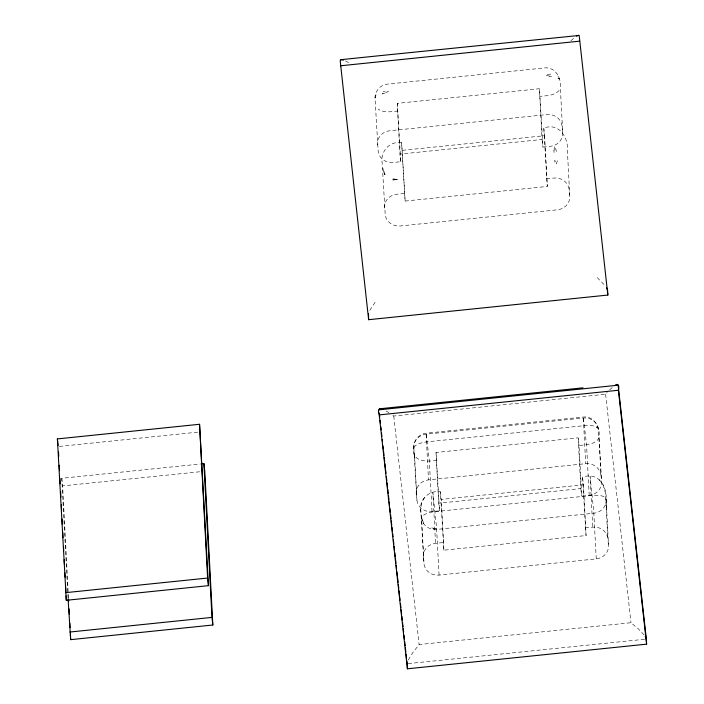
<?xml version="1.0" encoding="UTF-8"?>
<svg xmlns="http://www.w3.org/2000/svg" width="704" height="704" viewBox="0 0 704 704"><rect width="100%" height="100%" fill="white"/><g stroke="black" fill="none" stroke-linecap="round" stroke-linejoin="round"><path stroke-width="0.53" stroke-dasharray="3.52 2.64" d="M579.031 445.447L578.186 437.826L436.031 452.47L439.534 510.84L432.018 511.614A13.746 12.769 -3 0 1 416.935 500.324L413.838 448.307C412.993 441.03 418.792 433.884 426.096 433.224L583.29 417.032C594.422 415.686 600.943 428.208 598.831 437.879C598.312 439.278 597.256 440.405 596.086 441.285C591.246 444.91 584.725 444.831 579.031 445.447L581.689 496.197L589.204 495.422A13.746 12.769 -3 0 0 601.462 481.316L599.069 435.644M557.401 160.741L556.318 163.935L554.822 160.362L554.972 162.228M408.267 660.044L412.702 652.749L419.126 644.547L630.995 622.723L638.546 629.033L644.186 635.043M369.802 310.332L376.367 300.326M376.042 94.723L375.003 98.05L378.171 151.219A13.746 12.769 -3 0 0 393.254 162.501L400.77 161.726L397.267 103.365L539.422 88.722L542.925 147.083L550.44 146.309A13.746 12.769 -3 0 0 562.698 132.211L560.305 86.539C561.299 77.308 554.752 66.669 544.526 67.927L387.332 84.119C380.442 84.77 374.818 91.133 375.003 98.05L376.482 96.712L375.531 97.742M424.53 497.605C420.059 503.413 420.323 511.298 421.59 518.126L423.984 563.798A13.746 12.769 -3 0 0 439.067 575.08L596.244 558.897A13.746 12.769 -3 0 0 608.511 544.79L606.118 499.118C606.954 485.654 597.714 471.548 582.551 477.18L586.062 535.55L443.907 550.194L440.396 491.823C428.965 489.755 418.44 500.122 420.886 511.773L423.984 563.798M392.841 415.369L393.756 416.038L605.616 394.222L607.235 392.41M559.126 90.446C554.488 95.779 546.682 95.621 540.267 96.342M609.646 389.884L612.48 387.235M570.882 40.779L574.754 37.268M384.727 93.298L382.228 93.922L388.353 91.59L383.055 91.37M398.112 110.977C391.547 111.663 383.918 113.23 378.083 109.094M401.632 142.718C389.893 140.642 380.283 151.369 382.122 162.668L385.22 214.694A13.746 12.769 -3 0 0 400.303 225.975L557.48 209.792A13.746 12.769 -3 0 0 569.747 195.686L567.424 151.158C568.603 137.65 559.196 122.241 543.787 128.075L547.298 186.437L405.143 201.08L401.632 142.718L405.143 201.08M402.477 150.339L544.632 135.696L543.787 128.075M400.77 161.726L399.925 154.114L542.08 139.471L539.422 88.722M404.298 193.468L396.774 194.242A13.746 12.769 -3 0 0 384.516 208.34M546.454 178.825L553.969 178.05A13.746 12.769 -3 0 1 569.043 189.341L569.747 195.686M59.338 446.424L199.302 432.001M68.042 597.986L61.767 478.271L200.64 463.971M68.482 597.916L62.612 485.892L200.394 471.698M436.876 460.09C428.34 462.062 411.127 462.282 413.838 448.307A13.746 12.769 -3 0 1 426.096 434.201L583.29 418.009A13.746 12.769 -3 0 1 598.365 429.299L601.462 481.316M416.231 493.979A13.746 12.769 -3 0 1 428.49 479.873L585.666 463.681A13.746 12.769 -3 0 1 600.758 474.971M443.907 550.194L441.241 499.444L583.396 484.801L582.551 477.18M439.534 510.84L438.689 503.219L580.844 488.576L578.186 437.826M423.28 557.454A13.746 12.769 -3 0 1 435.538 543.347L443.054 542.573M585.209 527.93L592.733 527.155A13.746 12.769 -3 0 1 607.807 538.446L608.511 544.79M408.197 663.617L645.269 639.197M550.748 74.114L548.152 74.29L545.547 75.398L551.98 76.446L549.437 76.331M397.874 179.793L392.401 178.666L397.874 179.793L391.468 179.529L394.09 180.198M345.418 60.896L350.073 63.527M385.986 410.925L388.995 412.729M559.425 79.05L557.955 78.012L559.425 79.05L557.964 76.05M597.177 277.587L605.519 286.053M558.545 78.417L559.002 78.848M599.192 479.609L602.853 484.264L605.414 492.774L607.807 538.446M385 174.689L382.862 168.555L385 174.689L383.742 172.454M556.538 151.51L554.655 146.238L554.101 152.742L553.819 150.031M605.616 394.222L630.995 622.723M562.698 132.211L561.994 125.866A13.746 12.769 -3 0 0 546.92 114.576L389.726 130.768A13.746 12.769 -3 0 0 377.467 144.866M542.08 139.471L542.925 147.083M580.844 488.576L581.689 496.197M440.396 491.823L441.241 499.444M393.756 416.038L419.126 644.547M61.767 478.271L62.612 485.892M413.767 447.154L414.436 457.301M606.118 499.118A13.746 12.769 -3 0 1 593.859 513.225L436.674 529.408A13.746 12.769 -3 0 1 421.59 518.126A13.746 5.078 -6.3 0 1 434.993 511.641L592.187 495.449A13.746 5.078 -6.3 0 1 606.118 499.118L606.725 510.69M596.253 558.897L593.736 511.333L590.075 476.406L592.733 527.155M589.204 495.422L586.546 444.673L583.29 417.032L585.684 463.681M583.396 484.801L586.062 535.55M544.632 135.696L547.298 186.437M436.031 452.47L438.689 503.219M439.067 575.08L436.542 527.525L432.881 492.598L435.538 543.347M432.018 511.614L429.352 460.865L426.096 433.224L428.49 479.873M397.267 103.365L399.925 154.114M414.542 454.652L416.935 500.324M598.365 429.299A13.746 5.078 -6.3 0 0 584.434 425.63L427.24 441.822A13.746 5.078 -6.3 0 0 413.838 448.307M436.638 528.906L431.165 527.771L436.638 528.906M597.309 427.53L596.719 427.126L598.189 428.164L597.309 427.53M423.764 523.794L421.626 517.66L423.764 523.794"/><path stroke-width="1.06" d="M368.491 313.614L368.632 319.695L607.842 295.055L607.57 289.978L606.654 287.698M407.273 662.64L407.396 668.8L646.606 644.16L646.307 638.818L645.234 636.513M614.759 385.458C618.262 382.536 619.617 385.915 618.411 390.262L646.606 644.16M607.842 295.055L579.181 35.446L373.076 56.355L340.921 59.682L340.182 60.72L368.632 319.695M576.382 36.098L578.618 35.2M382.712 409.358C378.55 407.37 377.599 410.37 379.21 414.902L407.396 668.8M379.685 408.786L582.982 387.834M340.446 65.798L579.647 41.158M57.394 438.918L199.549 424.274L208.454 585.658L66.299 600.301L57.394 438.918L58.124 445.447M378.946 409.825L618.147 385.194L646.334 639.091M379.21 414.902L618.411 390.262M201.731 463.857L203.922 463.628L204.767 471.249L212.828 625.011L70.673 639.654L68.094 599.086M65.454 592.68L207.61 578.046L199.549 424.274M69.828 632.034L211.983 617.399L203.922 463.628M340.921 59.682L343.49 60.086M379.298 413.002L379.764 417.234M380.116 420.411L380.468 423.579M380.82 426.756L381.172 429.933M381.524 433.101L381.876 436.278M382.228 439.454L382.466 441.566M382.932 445.799L383.284 448.967M383.522 451.088L383.997 455.321M384.226 457.433L384.701 461.666M384.93 463.786L385.405 468.01M385.634 470.131L385.986 473.299M386.338 476.476L386.813 480.709M387.05 482.821L387.517 487.054M387.754 489.174L388.221 493.407M388.458 495.519L388.925 499.752M389.162 501.864L389.514 505.041M389.866 508.218L390.333 512.442M390.57 514.562L391.037 518.795M391.274 520.907L391.741 525.14M391.978 527.252L392.454 531.485M392.682 533.606L393.034 536.774M393.386 539.95L393.862 544.183M394.09 546.295L394.566 550.528M394.803 552.649L395.27 556.882M395.507 558.994L395.974 563.226M396.211 565.338L396.563 568.515M396.915 571.692L397.382 575.916M397.619 578.037L398.086 582.27M398.323 584.382L398.79 588.614M399.027 590.726L399.494 594.959M399.731 597.08L400.083 600.248M400.435 603.425L400.91 607.658M401.139 609.77L401.614 614.002M401.843 616.123L402.318 620.347M402.556 622.468L403.022 626.701M403.26 628.813L403.612 631.99M403.964 635.158L404.43 639.39M404.668 641.511L405.134 645.744M405.372 647.856L405.838 652.089M406.076 654.201L406.542 658.434M406.78 660.554L407.132 663.722M207.61 578.046L208.454 585.658M211.983 617.399L212.828 625.011M68.543 599.016L68.658 601.216M69.062 608.898L69.344 614.39M69.81 623.181L70.039 627.572M70.382 634.163L70.673 639.654M58.529 452.03L58.758 456.421M59.224 465.203L59.506 470.694M59.91 478.386L60.201 483.877M60.606 491.568L60.887 497.059M61.292 504.742L61.582 510.242M62.04 519.024L62.33 524.515M62.735 532.206L63.017 537.698M63.483 546.48L63.712 550.88M64.17 559.662L64.398 564.054M64.865 572.845L65.094 577.236M65.551 586.018L65.842 591.51M66.07 595.91L66.299 600.301"/></g></svg>
